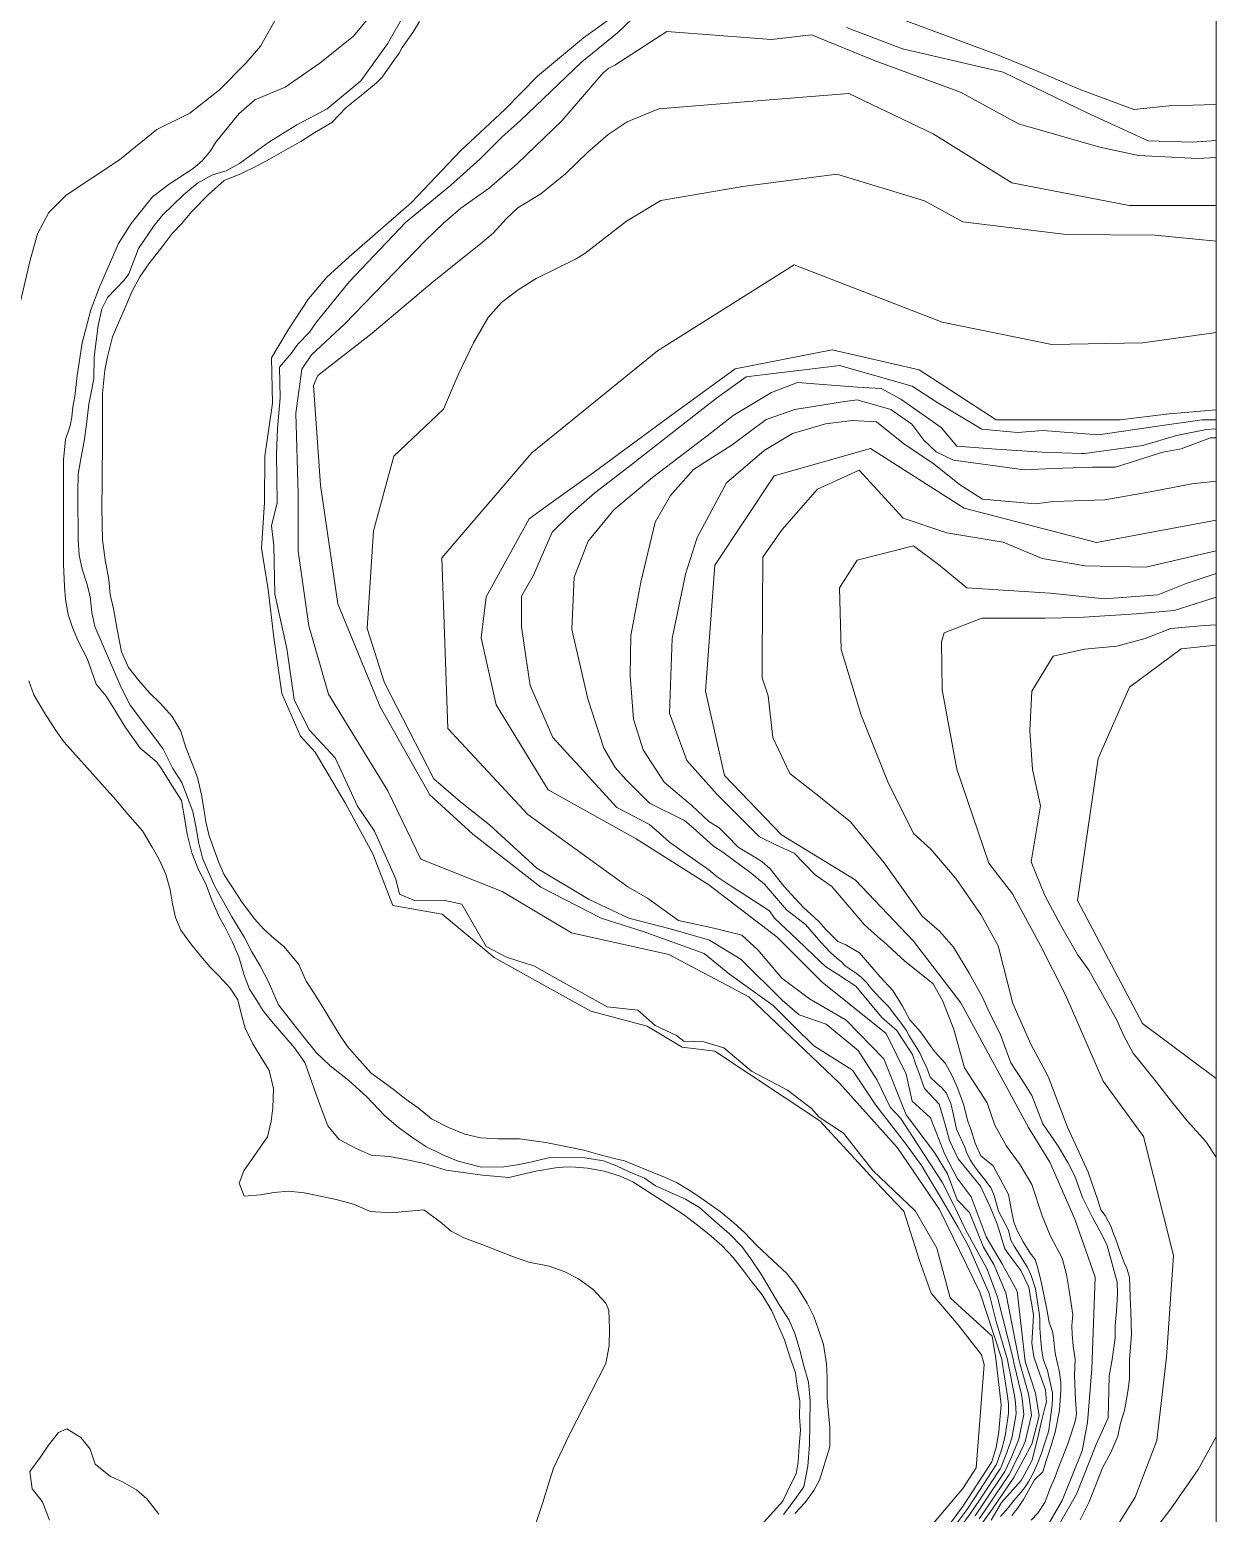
# Model space of a CAD drawing. Header units: metres. Extents: x 78 to 178, y -74 to 157.
# Drawn here: x 148.774 to 151.213, y -9.265 to -6.215 of the extents above; entities that cross this region are included whole.
import ezdxf

# ---------------------------------------------------------------- set-up
doc = ezdxf.new("R2010")
doc.units = ezdxf.units.M
doc.layers.add('01_Fina', color=252, linetype='Continuous', lineweight=15)

msp = doc.modelspace()

# ---------------------------------------------------------------- linework, layer by layer
at = {"layer": '01_Fina', "color": 252, "lineweight": 9, "true_color": 0x939598}
for points in [[(142.68008, -4.95976), (142.68008, -14.84805), (151.21343, -14.84213), (151.21343, -4.95384), (142.94709, -4.95976)], [(150.53686, -6.18259), (150.75986, -6.26522), (150.84239, -6.29901), (150.93117, -6.3378), (151.04396, -6.3791), (151.11648, -6.37159), (151.21343, -6.36906)], [(150.62477, -9.2938), (150.6926, -9.21366), (150.71949, -9.17151), (150.73635, -8.95919), (150.7306, -8.93885), (150.6827, -8.87757), (150.62691, -8.81215), (150.6035, -8.74499), (150.57092, -8.64374), (150.52597, -8.59617), (150.39848, -8.45815), (150.1824, -8.31502), (150.11518, -8.30652), (150.04317, -8.26327), (149.92787, -8.23269), (149.83718, -8.18285), (149.72866, -8.1226), (149.62163, -8.03333), (149.52074, -8.01534), (149.47911, -7.90897), (149.42337, -7.80557), (149.36093, -7.69994), (149.33046, -7.66721), (149.29242, -7.57992), (149.27606, -7.46462), (149.26417, -7.36569), (149.25079, -7.28088), (149.25674, -7.18716), (149.25748, -7.09194), (149.27308, -6.98308), (149.27095, -6.88972), (149.30547, -6.83206), (149.34734, -6.76837), (149.38507, -6.72409), (149.43056, -6.68195), (149.55886, -6.57077), (149.65947, -6.464), (149.75072, -6.37958), (149.81815, -6.31068), (149.91234, -6.23201), (149.96826, -6.19254)], [(150.66156, -9.30998), (150.70023, -9.2574), (150.71735, -9.23172), (150.75976, -9.16683), (150.76137, -9.16429), (150.77234, -9.13231), (150.77234, -9.13204), (150.77729, -9.11438), (150.7801, -9.10167), (150.78585, -9.05873), (150.78585, -9.03959), (150.78398, -9.02421), (150.77354, -8.95785), (150.77234, -8.94781), (150.72744, -8.80988), (150.64463, -8.64049), (150.55818, -8.51375), (150.43884, -8.38092), (150.25221, -8.2029), (150.08782, -8.11638), (149.88812, -8.07129), (149.74499, -7.98698), (149.57817, -7.91995), (149.50998, -7.77981), (149.38799, -7.58105), (149.34781, -7.44091), (149.32589, -7.28736), (149.32589, -7.16915), (149.32102, -7.00342), (149.33316, -6.91273), (149.3535, -6.8833), (149.42133, -6.82082), (149.58696, -6.64917), (149.62456, -6.61264), (149.66014, -6.582), (149.71888, -6.54106), (149.77654, -6.49022), (149.86765, -6.40259), (149.95288, -6.30386), (149.96465, -6.29436), (149.97709, -6.28793), (150.0839, -6.21867), (150.29865, -6.2352), (150.38124, -6.22575), (150.51231, -6.27933), (150.68773, -6.34388), (150.80693, -6.40848), (150.9737, -6.45651), (151.05349, -6.47386), (151.17542, -6.48016), (151.21343, -6.47829)], [(150.67012, -9.31641), (150.70879, -9.26356), (150.72645, -9.2376), (150.769, -9.17298), (150.771, -9.1695), (150.78318, -9.13833), (150.78331, -9.13793), (150.7904, -9.11853), (150.79375, -9.10689), (150.80164, -9.06006), (150.8003, -9.03719), (150.79843, -9.02247), (150.78518, -8.95651), (150.78438, -8.94902), (150.76114, -8.87016), (150.74641, -8.81268), (150.70413, -8.71574), (150.682, -8.67578), (150.64833, -8.61801), (150.60734, -8.54955), (150.57463, -8.5043), (150.51337, -8.42574), (150.46575, -8.35401), (150.38625, -8.3039), (150.34488, -8.26346), (150.30255, -8.22062), (150.21281, -8.1565), (150.16086, -8.11414), (150.03496, -8.06859), (149.94877, -8.04163), (149.82505, -7.97742), (149.68521, -7.86901), (149.59659, -7.78819), (149.49417, -7.60685), (149.4073, -7.39568), (149.37184, -7.15127), (149.35745, -6.94676), (149.36647, -6.92638), (149.47806, -6.83915), (149.60529, -6.73118), (149.70082, -6.65572), (149.72664, -6.63365), (149.75326, -6.60435), (149.77721, -6.58174), (149.82457, -6.55297), (149.87541, -6.51163), (149.92117, -6.46695), (149.96304, -6.43096), (150.00211, -6.40447), (150.06767, -6.37811), (150.26047, -6.36211), (150.45827, -6.34634), (150.63111, -6.42915), (150.79321, -6.53016), (151.03435, -6.57669), (151.21343, -6.5767)], [(151.21343, -6.65014), (151.0878, -6.63771), (150.90466, -6.63644), (150.69246, -6.6099), (150.61372, -6.5669), (150.4331, -6.51255), (150.23985, -6.53783), (150.07182, -6.56662), (150.00104, -6.6085), (149.91515, -6.67539), (149.89602, -6.6869), (149.81494, -6.7265), (149.77815, -6.75018), (149.74376, -6.77587), (149.71634, -6.80691), (149.68623, -6.85908), (149.65493, -6.92464), (149.62442, -6.99555), (149.52261, -7.09157), (149.48086, -7.24558), (149.46776, -7.44584), (149.5032, -7.55758), (149.60486, -7.75496), (149.65972, -7.80257), (149.71943, -7.8497), (149.8168, -7.9387), (149.92409, -8.00283), (150.00536, -8.04173), (150.09372, -8.06407), (150.17161, -8.08697), (150.23666, -8.12632), (150.32086, -8.20995), (150.35581, -8.24007), (150.41164, -8.25902), (150.47731, -8.31347), (150.51614, -8.3742), (150.54299, -8.42971), (150.56484, -8.45352), (150.60416, -8.51376), (150.6497, -8.58398), (150.67337, -8.62984), (150.69795, -8.68146), (150.71919, -8.72033), (150.7426, -8.76292), (150.76384, -8.82032), (150.79629, -8.95009), (150.79682, -8.95517), (150.81275, -9.02086), (150.81475, -9.03491), (150.81756, -9.0614), (150.80713, -9.11224), (150.80351, -9.12268), (150.79415, -9.14395), (150.79415, -9.14422), (150.78064, -9.17486), (150.77836, -9.17887), (150.73541, -9.24349), (150.71735, -9.26971)], [(150.72578, -9.27587), (150.74451, -9.24938), (150.78759, -9.18502), (150.79027, -9.18007), (150.80499, -9.15024), (150.80512, -9.14997), (150.81662, -9.12669), (150.82077, -9.11746), (150.83335, -9.06274), (150.8292, -9.0325), (150.82719, -9.01912), (150.80846, -8.95383), (150.8082, -8.95129), (150.78053, -8.81188), (150.75614, -8.75362), (150.73475, -8.71777), (150.70579, -8.64642), (150.68041, -8.62053), (150.66051, -8.56674), (150.63414, -8.52292), (150.57573, -8.44557), (150.52987, -8.33083), (150.45276, -8.25113), (150.377, -8.20724), (150.32015, -8.16487), (150.27071, -8.10661), (150.23801, -8.07628), (150.18036, -8.06188), (150.10778, -8.04591), (150.04398, -8.00042), (150.00331, -7.97728), (149.79837, -7.82846), (149.63385, -7.65161), (149.62107, -7.30112), (149.8064, -7.08495), (150.06431, -6.87558), (150.34563, -6.6988), (150.64985, -6.81665), (150.87557, -6.86249), (151.06202, -6.85921), (151.21343, -6.83776)], [(150.69581, -9.3354), (150.75361, -9.25526), (150.79696, -9.19104), (150.83429, -9.12268), (150.84914, -9.06421), (150.84164, -9.01752), (150.82024, -8.9525), (150.80374, -8.80803), (150.77416, -8.75335), (150.74008, -8.69616), (150.70939, -8.61426), (150.68082, -8.57564), (150.65525, -8.52698), (150.62606, -8.45215), (150.58837, -8.41765), (150.57554, -8.36227), (150.53501, -8.27869), (150.40327, -8.17326), (150.31082, -8.08074), (150.17043, -7.97305), (150.02048, -7.87849), (149.83971, -7.77776), (149.7329, -7.60302), (149.70209, -7.46529), (149.71236, -7.381), (149.80069, -7.22065), (149.84588, -7.18776), (149.93215, -7.12609), (150.08621, -7.01302), (150.22442, -6.91217), (150.42367, -6.87312), (150.60238, -6.91423), (150.76106, -7.01702), (151.01577, -7.01702), (151.11643, -7.00469), (151.21343, -6.9963)], [(151.21343, -7.01683), (151.18445, -7.01683), (151.09267, -7.03035), (150.97089, -7.04829), (150.85697, -7.03932), (150.80467, -7.04305), (150.73145, -7.03633), (150.64061, -6.98245), (150.58842, -6.9477), (150.43903, -6.9053), (150.36683, -6.91409), (150.30252, -6.92192), (150.24723, -6.92864), (150.18617, -6.97257), (150.13966, -7.00876), (150.00335, -7.11485), (149.93611, -7.16718), (149.88605, -7.21129), (149.84794, -7.24792), (149.80966, -7.33643), (149.785, -7.37979), (149.78534, -7.44275), (149.79472, -7.50838), (149.80255, -7.56319), (149.82423, -7.61213), (149.84978, -7.66979), (149.88583, -7.70952), (149.90535, -7.73104), (149.9292, -7.75732), (149.98076, -7.81414), (150.04838, -7.84896), (150.06843, -7.86695), (150.08909, -7.8855), (150.12244, -7.90873), (150.16991, -7.9418), (150.18701, -7.95647), (150.21421, -7.97418), (150.23852, -7.99), (150.2947, -8.02657), (150.30545, -8.04157), (150.32837, -8.06327), (150.35236, -8.08598), (150.38626, -8.11808), (150.41081, -8.14133), (150.43443, -8.15664), (150.47218, -8.18112), (150.49935, -8.21368), (150.52592, -8.24552), (150.55652, -8.27216), (150.56649, -8.28764), (150.58862, -8.32198), (150.59534, -8.34062), (150.60194, -8.35896), (150.61362, -8.39139), (150.64391, -8.42375), (150.65578, -8.46568), (150.66512, -8.49869), (150.68274, -8.53609), (150.72887, -8.59199), (150.74697, -8.63201), (150.76273, -8.6694), (150.7784, -8.72106), (150.79113, -8.73842), (150.81128, -8.76588), (150.82803, -8.80017), (150.82884, -8.80485), (150.83781, -8.85664), (150.83701, -8.87029), (150.83439, -8.91528), (150.83793, -8.94327), (150.85132, -8.98072), (150.86214, -9.01099), (150.86401, -9.03563), (150.85969, -9.05334), (150.85434, -9.07529), (150.84837, -9.09979), (150.83485, -9.15521), (150.8236, -9.17575), (150.81192, -9.19708), (150.77198, -9.24276), (150.7601, -9.26262), (150.75048, -9.2787)], [(150.76972, -9.27153), (150.78534, -9.25327), (150.79697, -9.23806), (150.81187, -9.22165), (150.81903, -9.2121), (150.82708, -9.19987), (150.83483, -9.18615), (150.84473, -9.16575), (150.85308, -9.14338), (150.86023, -9.1216), (150.86739, -9.09953), (150.87007, -9.08879), (150.87186, -9.07268), (150.87365, -9.05836), (150.87573, -9.04106), (150.87633, -9.02883), (150.87633, -9.0169), (150.87097, -8.9932), (150.8662, -8.97113), (150.86024, -8.95562), (150.85756, -8.94697), (150.85457, -8.93086), (150.85279, -8.91057), (150.85219, -8.90252), (150.8507, -8.88372), (150.8504, -8.86493), (150.84951, -8.853), (150.84137, -8.8033), (150.83302, -8.77615), (150.82497, -8.75944), (150.81603, -8.74542), (150.80858, -8.7326), (150.79784, -8.71589), (150.79099, -8.70306), (150.78592, -8.68248), (150.76553, -8.6436), (150.75688, -8.61168), (150.75062, -8.59646), (150.74197, -8.58453), (150.7372, -8.57857), (150.73005, -8.56992), (150.72021, -8.55709), (150.71216, -8.54605), (150.70799, -8.53919), (150.70083, -8.52427), (150.69636, -8.51234), (150.67954, -8.47524), (150.67269, -8.44273), (150.66732, -8.42244), (150.65838, -8.40037), (150.64913, -8.39022), (150.6384, -8.38068), (150.62499, -8.36845), (150.61753, -8.34697), (150.61038, -8.33295), (150.60412, -8.31833), (150.5822, -8.28358), (150.57564, -8.27165), (150.56222, -8.25226), (150.54881, -8.23585), (150.53927, -8.22302), (150.52219, -8.20598), (150.50311, -8.1851), (150.49536, -8.17496), (150.48373, -8.16332), (150.4727, -8.15467), (150.45027, -8.13942), (150.44192, -8.13077), (150.43387, -8.12421), (150.42046, -8.11168), (150.40913, -8.10005), (150.40019, -8.0911), (150.3688, -8.05468), (150.32954, -8.02464), (150.28489, -7.97149), (150.25718, -7.94916), (150.19868, -7.90602), (150.17943, -7.8937), (150.13786, -7.85595), (150.12016, -7.84055), (150.04801, -7.80483), (149.99937, -7.75616), (149.97775, -7.73144), (149.95459, -7.69203), (149.92139, -7.59083), (149.88867, -7.44834), (149.89361, -7.34081), (149.92202, -7.26666), (149.97513, -7.20239), (150.05418, -7.13565), (150.17562, -7.04288), (150.22008, -7.00827), (150.29913, -6.96131), (150.35224, -6.9403), (150.47487, -6.95017), (150.52428, -6.95264), (150.56504, -6.97489), (150.61074, -7.00702), (150.64779, -7.03298), (150.68028, -7.07135), (150.76057, -7.07753), (150.85567, -7.08371), (150.93596, -7.08618), (150.94251, -7.0862), (151.06232, -7.07014), (151.13149, -7.04913), (151.19325, -7.03677), (151.21343, -7.03583)], [(150.79286, -9.26892), (150.80579, -9.2525), (150.81723, -9.23608), (150.8396, -9.19578), (150.85651, -9.17936), (150.86248, -9.16094), (150.87143, -9.13407), (150.88188, -9.09825), (150.89099, -9.05262), (150.89397, -9.01182), (150.89397, -8.9954), (150.89049, -8.97151), (150.8885, -8.96305), (150.88303, -8.93917), (150.88154, -8.93021), (150.87856, -8.90284), (150.87657, -8.8909), (150.8701, -8.87249), (150.86494, -8.84491), (150.8597, -8.81822), (150.85322, -8.78927), (150.84673, -8.76083), (150.84075, -8.74336), (150.83077, -8.72988), (150.82628, -8.7229), (150.81631, -8.70692), (150.80433, -8.68347), (150.79685, -8.666), (150.79186, -8.63905), (150.78887, -8.62358), (150.78588, -8.6091), (150.75481, -8.55059), (150.72937, -8.53012), (150.7174, -8.50417), (150.70842, -8.47522), (150.70244, -8.45875), (150.69346, -8.42382), (150.67991, -8.38679), (150.66994, -8.36383), (150.65697, -8.33987), (150.63402, -8.31542), (150.60497, -8.27528), (150.58302, -8.25033), (150.56856, -8.22238), (150.54861, -8.18994), (150.52203, -8.16194), (150.48013, -8.11253), (150.4517, -8.09656), (150.43524, -8.08957), (150.4108, -8.06461), (150.39633, -8.04864), (150.37987, -8.03317), (150.36541, -8.0202), (150.34745, -8.00123), (150.32422, -7.97565), (150.29628, -7.93972), (150.27932, -7.92525), (150.26137, -7.91427), (150.23044, -7.8958), (150.2075, -7.87184), (150.19154, -7.85587), (150.17009, -7.8429), (150.13517, -7.80996), (150.11871, -7.79598), (150.07834, -7.76197), (150.03525, -7.6957), (150.0153, -7.63263), (150.00812, -7.54241), (150.00972, -7.46017), (150.0306, -7.35056), (150.06012, -7.22761), (150.09124, -7.17252), (150.13831, -7.11902), (150.21811, -7.06873), (150.28783, -7.01677), (150.34688, -6.99601), (150.44502, -6.98004), (150.47534, -6.97605), (150.54447, -6.99605), (150.58756, -7.02639), (150.61229, -7.05912), (150.63783, -7.08308), (150.67293, -7.09984), (150.71363, -7.10543), (150.81845, -7.11982), (150.8783, -7.11743), (150.95889, -7.11423), (151.00597, -7.11423), (151.06661, -7.09507), (151.10331, -7.08389), (151.1413, -7.07665), (151.20114, -7.05429), (151.21343, -7.05386)], [(150.83263, -9.27916), (150.8464, -9.2641), (150.86081, -9.24263), (150.87119, -9.21495), (150.88208, -9.18995), (150.89041, -9.1672), (150.90738, -9.12425), (150.91507, -9.1015), (150.92404, -9.07297), (150.92628, -9.05983), (150.92375, -9.0321), (150.92214, -8.9805), (150.9231, -8.94845), (150.91894, -8.92025), (150.91734, -8.89717), (150.91606, -8.87955), (150.91827, -8.85663), (150.91091, -8.80663), (150.90546, -8.77362), (150.89649, -8.74029), (150.87247, -8.69478), (150.85514, -8.6534), (150.83413, -8.5888), (150.81005, -8.54829), (150.78238, -8.51035), (150.75779, -8.46677), (150.74241, -8.42114), (150.69606, -8.34901), (150.67352, -8.27057), (150.65148, -8.21212), (150.63099, -8.17623), (150.60639, -8.15624), (150.57309, -8.13009), (150.52953, -8.08959), (150.5239, -8.08497), (150.49027, -8.05522), (150.42315, -7.97627), (150.38831, -7.95166), (150.34526, -7.90757), (150.3094, -7.89167), (150.27404, -7.87424), (150.18657, -7.78674), (150.12494, -7.7172), (150.08954, -7.62011), (150.09478, -7.4666), (150.12232, -7.33408), (150.14592, -7.2593), (150.20624, -7.14646), (150.28419, -7.08049), (150.34189, -7.04507), (150.41007, -7.02539), (150.46515, -7.01883), (150.51497, -7.02145), (150.57003, -7.06562), (150.63333, -7.1084), (150.68513, -7.15035), (150.73281, -7.17996), (150.84133, -7.18984), (150.87885, -7.18495), (150.98408, -7.18166), (151.08521, -7.16356), (151.16331, -7.14875), (151.21343, -7.14297)], [(150.869, -9.28567), (150.89647, -9.23833), (150.93768, -9.13601), (150.94836, -9.07798), (150.95752, -8.96803), (150.96416, -8.77966), (150.92266, -8.65998), (150.8714, -8.54273), (150.82746, -8.4719), (150.68832, -8.21544), (150.59068, -8.08842), (150.47071, -7.96294), (150.31936, -7.87013), (150.20219, -7.748), (150.16313, -7.57458), (150.18266, -7.31567), (150.30472, -7.13249), (150.50244, -7.07631), (150.69529, -7.19843), (150.96713, -7.26938), (151.21343, -7.2235)], [(150.88546, -9.29601), (150.92623, -9.22554), (150.96647, -9.12328), (150.99136, -9.06871), (150.99299, -8.98266), (150.99934, -8.94876), (151.00516, -8.90425), (151.00516, -8.87882), (151.00834, -8.85021), (151.00993, -8.81365), (151.0094, -8.78981), (150.98871, -8.71435), (150.97706, -8.68997), (150.95853, -8.65659), (150.9384, -8.6158), (150.92252, -8.57182), (150.90822, -8.54374), (150.8881, -8.50983), (150.85677, -8.46402), (150.834, -8.40627), (150.81706, -8.37872), (150.79111, -8.33898), (150.76887, -8.27911), (150.74716, -8.23619), (150.73258, -8.20414), (150.70504, -8.15433), (150.67327, -8.10082), (150.64415, -8.06797), (150.60867, -8.03724), (150.53061, -7.92738), (150.4615, -7.84332), (150.39645, -7.79044), (150.33683, -7.74434), (150.3016, -7.66977), (150.29211, -7.58434), (150.27992, -7.54774), (150.27992, -7.51113), (150.28127, -7.29961), (150.32057, -7.24266), (150.39374, -7.15995), (150.47911, -7.12063), (150.5699, -7.21961), (150.65934, -7.24944), (150.77553, -7.2685), (150.85548, -7.3024), (150.94356, -7.31731), (151.06822, -7.32002), (151.21343, -7.2864)], [(150.93338, -9.27803), (150.95191, -9.24094), (150.96741, -9.20249), (150.97954, -9.17147), (150.99639, -9.13978), (151.01122, -9.10606), (151.01665, -9.07964), (151.02474, -9.05334), (151.03181, -9.01456), (151.03518, -8.98826), (151.03518, -8.94914), (151.03889, -8.89654), (151.0379, -8.85047), (151.03655, -8.82012), (151.03588, -8.79955), (151.03521, -8.77965), (151.02914, -8.76145), (151.02476, -8.75133), (151.01667, -8.72907), (151.00555, -8.69805), (151.00218, -8.68996), (150.99713, -8.67613), (150.98466, -8.65287), (150.97623, -8.64107), (150.97017, -8.62117), (150.94984, -8.56344), (150.90721, -8.47115), (150.86805, -8.36667), (150.83237, -8.3005), (150.79495, -8.21691), (150.76519, -8.09822), (150.72952, -8.03379), (150.67818, -7.95978), (150.62684, -7.8997), (150.59093, -7.8673), (150.53785, -7.76107), (150.48303, -7.62437), (150.44213, -7.48942), (150.43865, -7.3623), (150.4752, -7.3057), (150.59093, -7.2761), (150.64227, -7.31441), (150.70057, -7.3623), (150.8715, -7.3736), (150.98375, -7.38492), (151.09339, -7.37708), (151.15138, -7.35353), (151.21343, -7.33313)], [(150.97362, -9.34812), (151.0466, -9.23178), (151.0909, -9.11477), (151.11102, -8.94366), (151.12532, -8.73476), (151.06383, -8.49009), (150.98057, -8.37662), (150.90335, -8.1992), (150.85187, -8.09761), (150.79468, -7.99173), (150.74566, -7.92826), (150.67988, -7.7351), (150.64985, -7.57198), (150.64842, -7.47326), (150.65414, -7.45465), (150.73136, -7.42461), (150.86149, -7.42461), (150.93013, -7.42318), (151.04938, -7.41601), (151.12659, -7.40886), (151.21343, -7.38164)], [(151.21343, -8.53283), (151.19179, -8.50035), (151.15371, -8.45785), (151.12149, -8.41829), (151.09074, -8.37872), (151.06877, -8.35087), (151.04241, -8.31863), (151.02337, -8.28346), (151.00872, -8.25122), (150.97943, -8.19847), (150.9516, -8.14864), (150.92817, -8.1164), (150.89302, -8.05485), (150.8608, -7.99477), (150.83297, -7.92589), (150.85187, -7.81072), (150.83576, -7.73598), (150.8299, -7.65538), (150.83429, -7.57478), (150.87823, -7.50297), (150.94267, -7.48832), (151.00858, -7.48245), (151.06716, -7.46633), (151.11988, -7.44582), (151.18872, -7.43996), (151.21343, -7.43881)], [(151.21343, -8.37094), (151.06189, -8.25802), (150.92821, -8.00537), (150.9703, -7.71307), (151.03466, -7.56693), (151.14111, -7.48766), (151.21343, -7.4803)], [(151.06384, -9.32853), (151.11993, -9.25523), (151.17582, -9.17496), (151.21343, -9.10757)]]:
    msp.add_lwpolyline(points, dxfattribs=at)
at = {"layer": '01_Fina', "color": 252, "linetype": 'Continuous', "lineweight": 9, "true_color": 0x939598}
for points in [[(149.28486, -6.18465), (149.24874, -6.24914), (149.21904, -6.28325), (149.16392, -6.33877), (149.10318, -6.38654), (149.03548, -6.42052), (148.95841, -6.48287), (148.84897, -6.55525), (148.81352, -6.5907), (148.79037, -6.63472), (148.77499, -6.6893), (148.7402, -6.83808)], [(149.47525, -6.18572), (149.43952, -6.22853), (149.37022, -6.28432), (149.29931, -6.33342), (149.2371, -6.35911), (149.20365, -6.38814), (149.15656, -6.44661), (149.14572, -6.4644), (149.12886, -6.48447), (149.11027, -6.50053), (149.06103, -6.5329), (149.02625, -6.55913), (148.98236, -6.61385), (148.95694, -6.65465), (148.91694, -6.7459), (148.89981, -6.79112), (148.88215, -6.85882), (148.87185, -6.92611), (148.86677, -6.96946), (148.86262, -6.9906), (148.86088, -7.01147), (148.85754, -7.02967), (148.84777, -7.05749), (148.84336, -7.0991), (148.84336, -7.14071), (148.84349, -7.16988), (148.84322, -7.19717), (148.84336, -7.23691), (148.84336, -7.31357), (148.8455, -7.35959), (148.84777, -7.38582), (148.85326, -7.41726), (148.86182, -7.44428), (148.87439, -7.47331), (148.89232, -7.5077), (148.89955, -7.52924), (148.91065, -7.56014), (148.93152, -7.58543), (148.94851, -7.61259), (148.97112, -7.64938), (149.00136, -7.69206), (149.03374, -7.71935), (149.04324, -7.73099), (149.0621, -7.76203), (149.08632, -7.79949), (149.09167, -7.83107), (149.09782, -7.8688), (149.10719, -7.90733), (149.12124, -7.94198), (149.13555, -7.96941), (149.14933, -8.00553), (149.16432, -8.04032), (149.17462, -8.05798), (149.19094, -8.09062), (149.20365, -8.12086), (149.21476, -8.15832), (149.22599, -8.18722), (149.24111, -8.2105), (149.25422, -8.2319), (149.27135, -8.25318), (149.28834, -8.27271), (149.31871, -8.30763), (149.33932, -8.33813), (149.35029, -8.3689), (149.36219, -8.40208), (149.3729, -8.43205), (149.38708, -8.46858), (149.41022, -8.49654), (149.44514, -8.51474), (149.47591, -8.52865), (149.51404, -8.53106), (149.54656, -8.53721), (149.58576, -8.54591), (149.63004, -8.55929), (149.70496, -8.56986), (149.75875, -8.57441), (149.8148, -8.56156), (149.85521, -8.55447), (149.87836, -8.55287), (149.89575, -8.553), (149.92063, -8.55527), (149.95515, -8.56143), (149.9878, -8.57146), (150.01402, -8.5831), (150.04479, -8.60344), (150.08319, -8.62779), (150.11837, -8.6504), (150.1466, -8.67234), (150.17015, -8.69094), (150.19718, -8.71448), (150.21992, -8.73883), (150.2424, -8.76733), (150.25832, -8.78914), (150.28013, -8.81563), (150.29979, -8.84854), (150.31103, -8.87557), (150.32602, -8.90848), (150.33712, -8.94514), (150.34823, -8.97604), (150.3517, -9.00307), (150.35719, -9.03384), (150.35679, -9.06662), (150.35826, -9.09351), (150.35599, -9.12616), (150.35358, -9.1588), (150.34943, -9.18382), (150.33565, -9.21058), (150.32227, -9.23961), (150.303, -9.26128), (150.27785, -9.28911)], [(149.54722, -6.17849), (149.5095, -6.24459), (149.45491, -6.32058), (149.38561, -6.37797), (149.32326, -6.41049), (149.26586, -6.44634), (149.20512, -6.49049), (149.17823, -6.50521), (149.1496, -6.51364), (149.11896, -6.53063), (149.08993, -6.55485), (149.04739, -6.59659), (149.02986, -6.61786), (148.99775, -6.66469), (148.97755, -6.71727), (148.96845, -6.73024), (148.9338, -6.7657), (148.92216, -6.78871), (148.91467, -6.82336), (148.90624, -6.88745), (148.9057, -6.9332), (148.89955, -6.96411), (148.8958, -6.98485), (148.89058, -7.02659), (148.8863, -7.06111), (148.87921, -7.0971), (148.87373, -7.12907), (148.87319, -7.16613), (148.87306, -7.20038), (148.87399, -7.23437), (148.87386, -7.2638), (148.876, -7.29551), (148.88162, -7.32441), (148.89139, -7.35371), (148.89808, -7.38006), (148.90209, -7.41338), (148.90811, -7.44201), (148.96216, -7.5675), (148.98076, -7.60363), (149.04752, -7.69273), (149.06812, -7.73407), (149.08712, -7.76243), (149.10933, -7.82224), (149.11482, -7.84926), (149.12204, -7.8878), (149.12913, -7.91803), (149.15361, -7.97476), (149.17248, -8.00767), (149.18934, -8.03871), (149.21583, -8.08139), (149.23081, -8.11042), (149.2478, -8.13945), (149.26466, -8.17237), (149.2759, -8.19752), (149.28567, -8.21946), (149.31242, -8.25371), (149.33838, -8.28703), (149.36393, -8.31847), (149.39176, -8.34509), (149.43043, -8.37506), (149.46615, -8.40784), (149.50428, -8.44797), (149.53157, -8.47085), (149.5598, -8.49146), (149.58843, -8.51086), (149.62335, -8.52771), (149.65519, -8.54082), (149.70256, -8.55354), (149.74885, -8.55273), (149.77587, -8.54845), (149.80343, -8.5427), (149.84063, -8.534), (149.85936, -8.53333), (149.91515, -8.534), (149.95355, -8.54029), (149.98044, -8.55032), (150.00519, -8.5621), (150.03783, -8.57601), (150.06071, -8.59167), (150.09135, -8.60558), (150.12185, -8.61936), (150.15129, -8.63622), (150.18166, -8.66324), (150.2123, -8.69), (150.23772, -8.71622), (150.25631, -8.74191), (150.27745, -8.77322), (150.29792, -8.80707), (150.31571, -8.83677), (150.33525, -8.86767), (150.34662, -8.8951), (150.35759, -8.93176), (150.36482, -8.95972), (150.37485, -8.99504), (150.37846, -9.03371), (150.37779, -9.08053), (150.37726, -9.12428), (150.37351, -9.16803), (150.36575, -9.21004), (150.34729, -9.2364), (150.32374, -9.2669)], [(150.04292, -6.16445), (149.98218, -6.22144), (149.90886, -6.28151), (149.78243, -6.40259), (149.7455, -6.4355), (149.69961, -6.48126), (149.63887, -6.53558), (149.54656, -6.61157), (149.43069, -6.73359), (149.363, -6.81681), (149.34895, -6.83728), (149.32553, -6.86176), (149.31189, -6.88089), (149.28738, -6.90924), (149.28914, -6.97177), (149.28327, -7.03489), (149.28122, -7.08605), (149.28269, -7.18793), (149.27095, -7.2349), (149.27594, -7.27571), (149.2783, -7.37563), (149.30236, -7.48719), (149.31766, -7.59215), (149.34876, -7.65439), (149.40224, -7.71174), (149.44771, -7.81156), (149.48273, -7.86269), (149.52644, -7.96163), (149.53407, -7.99246), (149.56674, -8.0057), (149.62482, -8.00423), (149.66237, -8.01245), (149.71239, -8.09999), (149.75404, -8.12172), (149.81166, -8.14025), (149.86359, -8.1699), (149.96086, -8.22366), (150.02452, -8.23041), (150.05994, -8.26212), (150.10381, -8.28232), (150.11875, -8.29428), (150.15968, -8.29575), (150.20087, -8.30788), (150.25767, -8.35621), (150.33158, -8.39481), (150.38113, -8.43283), (150.39728, -8.45046), (150.44675, -8.48337), (150.5076, -8.56001), (150.59475, -8.64389), (150.63909, -8.71985), (150.66614, -8.82213), (150.75257, -8.90035), (150.76043, -8.94661), (150.7714, -9.04187), (150.76659, -9.09646), (150.76137, -9.12602), (150.76137, -9.12642), (150.75174, -9.15894), (150.6918, -9.25138), (150.58049, -9.40176)], [(149.57559, -6.19816), (149.56181, -6.22104), (149.5396, -6.25181), (149.53371, -6.26332), (149.52395, -6.2767), (149.49839, -6.31282), (149.48675, -6.32419), (149.45558, -6.35082), (149.42454, -6.37543), (149.39524, -6.4058), (149.36032, -6.42654), (149.33129, -6.44527), (149.30025, -6.46226), (149.26734, -6.48113), (149.24018, -6.49611), (149.20914, -6.5111), (149.17368, -6.52514), (149.14131, -6.55391), (149.10719, -6.58896), (149.08605, -6.61398), (149.06705, -6.63432), (149.04859, -6.65907), (149.01875, -6.6968), (149.00069, -6.72315), (148.9837, -6.75406), (148.96872, -6.78965), (148.95627, -6.81774), (148.9445, -6.84664), (148.9342, -6.88745), (148.92845, -6.91487), (148.92376, -6.96277), (148.92363, -6.99662), (148.92376, -7.03047), (148.92376, -7.07877), (148.92323, -7.11931), (148.92283, -7.14968), (148.92229, -7.19557), (148.92309, -7.23303), (148.9239, -7.2638), (148.92911, -7.30474), (148.93661, -7.34541), (148.93968, -7.37645), (148.94651, -7.40548), (148.95387, -7.44803), (148.96283, -7.49405), (148.97728, -7.52589), (148.99788, -7.55225), (149.02036, -7.57821), (149.04324, -7.60001), (149.06665, -7.62691), (149.08471, -7.65728), (149.09501, -7.69032), (149.10826, -7.72377), (149.11896, -7.75213), (149.12739, -7.78772), (149.13181, -7.81635), (149.13622, -7.84324), (149.14278, -7.87254), (149.15228, -7.89863), (149.16271, -7.927), (149.17382, -7.95255), (149.19121, -7.97864), (149.20954, -8.0074), (149.23563, -8.04206), (149.2557, -8.0644), (149.2763, -8.0834), (149.29704, -8.10052), (149.32701, -8.13691), (149.34239, -8.17076), (149.35791, -8.19471), (149.37343, -8.21866), (149.39671, -8.25732), (149.4117, -8.28221), (149.42722, -8.30522), (149.44648, -8.32743), (149.47591, -8.36034), (149.5008, -8.37814), (149.52368, -8.39526), (149.54495, -8.41225), (149.57291, -8.43138), (149.59994, -8.45359), (149.63512, -8.47152), (149.66884, -8.48517), (149.70108, -8.4932), (149.73721, -8.49493), (149.78069, -8.49493), (149.83474, -8.50229), (149.88277, -8.51246), (149.91341, -8.51862), (149.94217, -8.52664), (149.97281, -8.5348), (149.99649, -8.54016), (150.03181, -8.55447), (150.07877, -8.57387), (150.10339, -8.58457), (150.13296, -8.60237), (150.16092, -8.6215), (150.19356, -8.64438), (150.22179, -8.66793), (150.24347, -8.68786), (150.26809, -8.71341), (150.30193, -8.74526), (150.3307, -8.77161), (150.35063, -8.7973), (150.37217, -8.83262), (150.38569, -8.86045), (150.39586, -8.88788), (150.40562, -8.91744), (150.41204, -8.95771), (150.41352, -8.98474), (150.41365, -9.02902), (150.41646, -9.0598), (150.41887, -9.08749), (150.419, -9.1283), (150.39786, -9.19666), (150.38595, -9.21767), (150.36829, -9.24242), (150.34689, -9.2653)], [(151.21343, -6.44293), (151.16457, -6.44655), (151.0732, -6.44404), (150.94776, -6.3864), (150.77505, -6.30248), (150.56854, -6.25489), (150.45283, -6.21098)], [(148.77231, -7.55345), (148.78261, -7.58209), (148.80469, -7.61941), (148.82797, -7.65554), (148.84509, -7.67989), (148.95106, -7.79842), (148.97608, -7.82799), (149.00604, -7.86184), (149.02584, -7.89542), (149.04043, -7.92098), (149.05394, -7.95121), (149.0625, -7.98305), (149.06772, -8.01195), (149.07401, -8.04032), (149.08485, -8.066), (149.10532, -8.09423), (149.12565, -8.11925), (149.14465, -8.1416), (149.16378, -8.16086), (149.18599, -8.18521), (149.20218, -8.20916), (149.20874, -8.23726), (149.2169, -8.26776), (149.23242, -8.2996), (149.24981, -8.3281), (149.26653, -8.35459), (149.27496, -8.39178), (149.27416, -8.43098), (149.27055, -8.45854), (149.26319, -8.49106), (149.21409, -8.56049), (149.20459, -8.58645), (149.21476, -8.6128), (149.24874, -8.6104), (149.27603, -8.60504), (149.30707, -8.6029), (149.33811, -8.60611), (149.36875, -8.61187), (149.4038, -8.61963), (149.43952, -8.62926), (149.47484, -8.64438), (149.51632, -8.64679), (149.55378, -8.64344), (149.58415, -8.64063), (149.61773, -8.66552), (149.64074, -8.68478), (149.66643, -8.69883), (149.7059, -8.71261), (149.74055, -8.72693), (149.76865, -8.7375), (149.79995, -8.74833), (149.84223, -8.75676), (149.87287, -8.7676), (149.90217, -8.78258), (149.93227, -8.80493), (149.95823, -8.83249), (149.96465, -8.84707), (149.96585, -8.88587), (149.96532, -8.92065), (149.95823, -8.95664), (149.88384, -9.10274), (149.85093, -9.17205), (149.84223, -9.20014), (149.82912, -9.24282), (149.81494, -9.28349)], [(149.03963, -9.26664), (149.01501, -9.23493), (148.99333, -9.2162), (148.9647, -9.20001), (148.93982, -9.1889), (148.90878, -9.16375), (148.89848, -9.13298), (148.87948, -9.1089), (148.85018, -9.09084), (148.83359, -9.09846), (148.81298, -9.12455), (148.79586, -9.1497), (148.77432, -9.1786), (148.77887, -9.21446), (148.80068, -9.24095), (148.81446, -9.27854)]]:
    msp.add_lwpolyline(points, dxfattribs=at)

doc.saveas('drawing.dxf')
